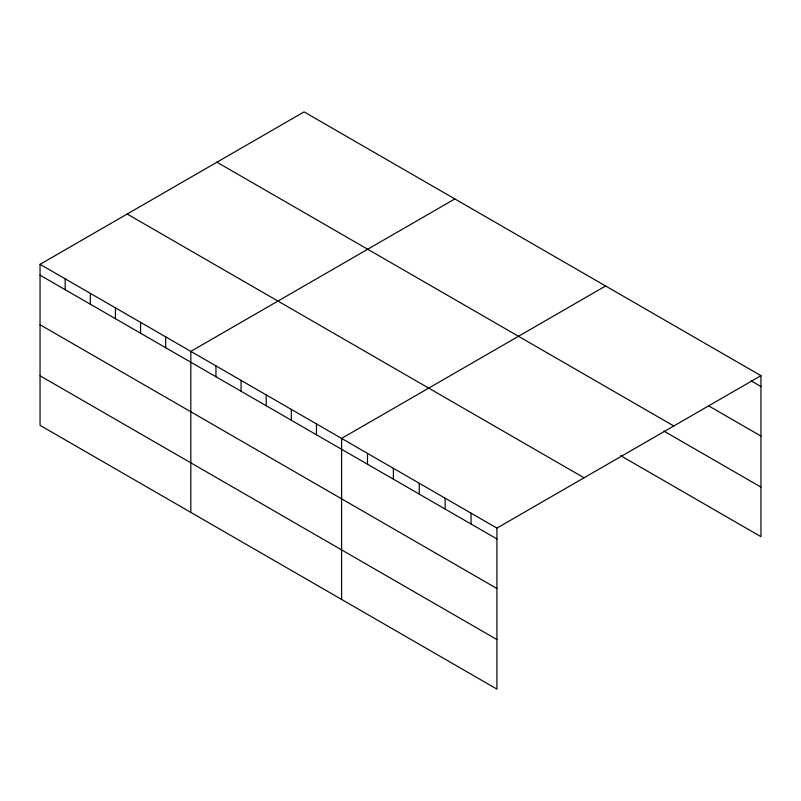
<?xml version="1.0" encoding="UTF-8"?>
<svg xmlns="http://www.w3.org/2000/svg" width="801" height="801" viewBox="0 0 801 801"><rect width="100%" height="100%" fill="white"/><g stroke="black" fill="none" stroke-linecap="round" stroke-linejoin="round"><path stroke-width="1.2" d="M496.92 588.505L496.92 528.099L40.05 264.33L40.05 425.331L496.92 689.11L496.92 588.505L40.05 324.725M620.715 455.709L760.95 536.67L760.95 375.669L304.08 111.89L40.05 264.33M454.848 198.938L190.818 351.379L190.818 512.38M605.616 285.987L341.586 438.417L341.586 599.418M496.92 528.099L760.95 375.669M751.238 380.916L760.95 386.513M709.175 406.177L760.95 436.064M216.951 162.202L673.821 425.972M663.869 431.068L760.95 487.118M127.179 214.027L584.049 477.796M40.05 275.184L496.92 538.953M40.05 375.779L496.92 639.558M471.028 513.151L471.028 524.004M445.146 498.212L445.146 509.056M419.253 483.263L419.253 494.107M393.361 468.315L393.361 479.168M367.479 453.366L367.479 464.22M316.455 423.909L316.455 434.763M291.334 409.401L291.334 420.255M266.202 394.893L266.202 405.747M241.071 380.385L241.071 391.238M215.95 365.887L215.95 376.73M165.687 336.871L165.687 347.714M140.565 322.362L140.565 333.206M115.434 307.854L115.434 318.698M90.303 293.346L90.303 304.19M65.181 278.838L65.181 289.692"/></g></svg>
